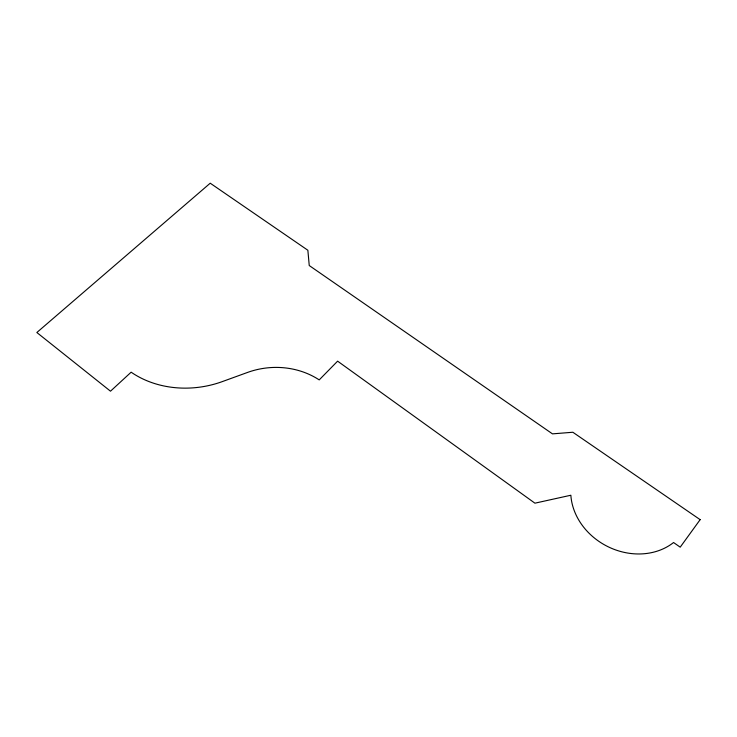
<?xml version="1.0" encoding="UTF-8"?>
<svg xmlns="http://www.w3.org/2000/svg" width="737" height="737" viewBox="0 0 737 737"><rect width="100%" height="100%" fill="white"/><g stroke="black" fill="none" stroke-linecap="round" stroke-linejoin="round"><path stroke-width="1.11" d="M700.15 519.659L680.205 547.176L673.563 542.524A62.028 52.953 27.4 0 1 609.646 547.48A62.028 52.953 27.4 0 1 570.853 495.236L534.924 503.178L337.61 361.158L319.213 379.896A74.382 65.75 -7 0 0 247.568 372.425L222.279 381.609A89.951 73.912 -9.7 0 1 131.14 372.185L110.495 391.19L36.85 332.516L210.22 183.2L307.863 250.258L309.245 265.541L552.474 433.863L572.861 432.25L700.15 519.659"/></g></svg>
